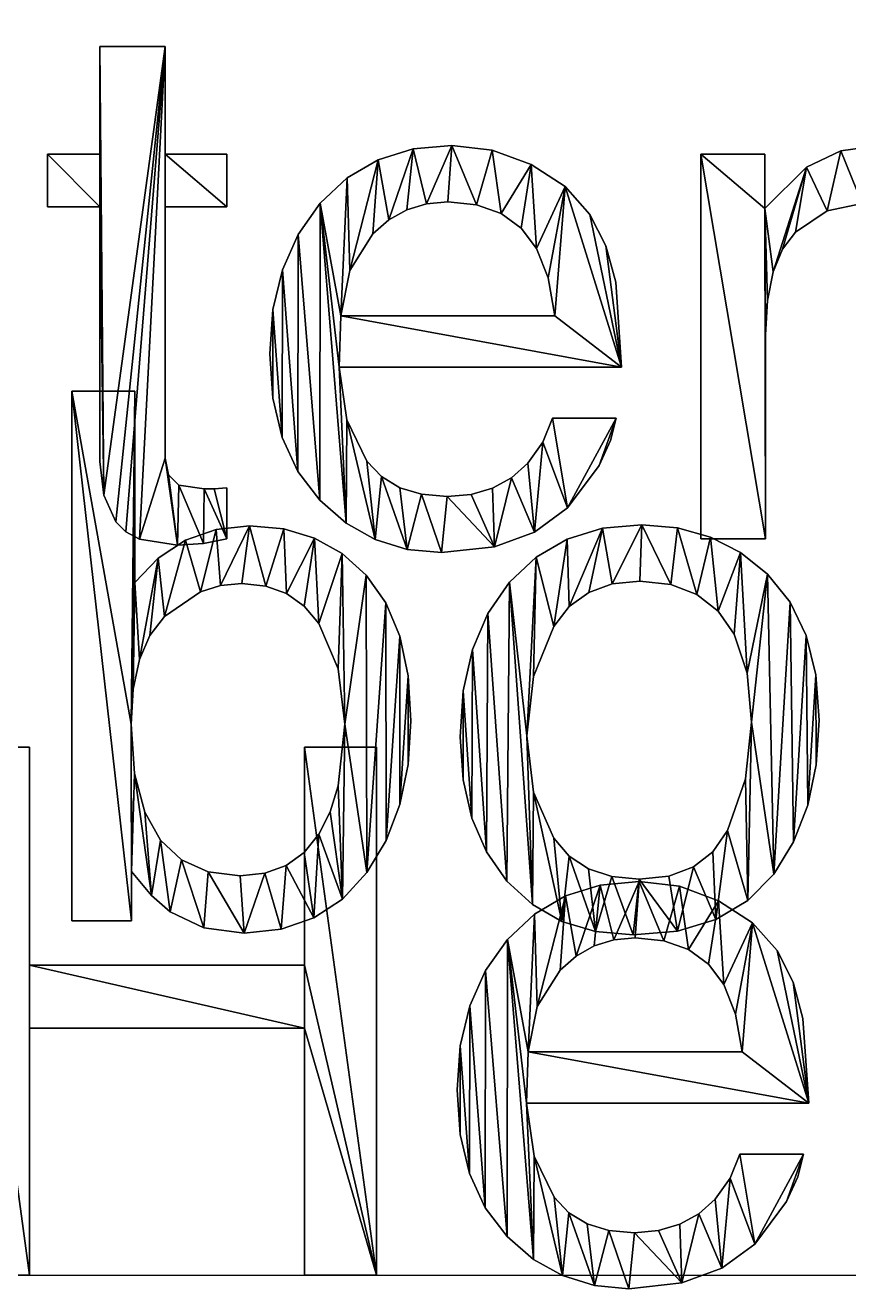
# Model space of a CAD drawing. Extents: x 0 to 249, y -3 to 160.
# Drawn here: x 41.96 to 56.72, y -0.24 to 22.4 of the extents above; entities that cross this region are included whole.
import ezdxf

# ---------------------------------------------------------------- set-up
doc = ezdxf.new("R2010")
doc.units = 0
doc.layers.get('0').update_dxf_attribs({"color": 13, "linetype": 'CONTINUOUS'})

# ---------------------------------------------------------------- blocks, each defined once
blk = doc.blocks.new('BUILD_BOX')
for p, q in [((0, 0), (248.92, 0)), ((0, 0, 149.86), (248.92, 0, 149.86))]:
    blk.add_line(p, q)
at = {"color": 254}
mesh = blk.add_polyface(dxfattribs=at)
corners = [(248.92, 0), (0, 160.02), (0, 0), (248.92, 160.02)]
mesh.append_faces([[corners[k] for k in face] for face in [(0, 1, 2), (1, 0, 3)]], dxfattribs={"vtx0": -1, "color": 254})
blk = doc.blocks.new('MAKERBOT_REPLICATOR_2X')
at = {"color": 18}
for p, q in [((36.446, 9.496, 0.051), (37.573, 9.496, 0.051)), ((36.446, 0, 0.051), (36.446, 9.496, 0.051)), ((37.573, 9.496, 0.051), (37.573, 6.062, 0.051)), ((39.033, 7.015, 0.051), (39.629, 7.08, 0.051)), ((39.629, 7.08, 0.051), (40.242, 7.025, 0.051)), ((40.242, 7.025, 0.051), (40.795, 6.859, 0.051)), ((45.321, 6.842, 0.051), (45.951, 7.035, 0.051)), ((45.951, 7.035, 0.051), (46.657, 7.1, 0.051)), ((46.657, 7.1, 0.051), (47.298, 7.044, 0.051)), ((47.298, 7.044, 0.051), (47.888, 6.877, 0.051)), ((37.99, 6.5, 0.051), (38.482, 6.82, 0.051)), ((38.482, 6.82, 0.051), (39.033, 7.015, 0.051)), ((40.795, 6.859, 0.051), (41.288, 6.582, 0.051)), ((44.766, 6.52, 0.051), (45.321, 6.842, 0.051)), ((47.888, 6.877, 0.051), (48.426, 6.6, 0.051)), ((41.288, 6.582, 0.051), (41.719, 6.195, 0.051)), ((48.426, 6.6, 0.051), (48.912, 6.211, 0.051)), ((37.573, 6.062, 0.051), (37.99, 6.5, 0.051)), ((44.287, 6.069, 0.051), (44.766, 6.52, 0.051)), ((41.719, 6.195, 0.051), (42.07, 5.699, 0.051)), ((48.912, 6.211, 0.051), (49.315, 5.714, 0.051)), ((38.75, 5.897, 0.051), (38.105, 5.457, 0.051)), ((39.109, 6.007, 0.051), (38.75, 5.897, 0.051)), ((39.493, 6.043, 0.051), (39.109, 6.007, 0.051)), ((39.92, 5.998, 0.051), (39.493, 6.043, 0.051)), ((40.291, 5.864, 0.051), (39.92, 5.998, 0.051)), ((43.9, 5.509, 0.051), (44.287, 6.069, 0.051)), ((46.13, 6.038, 0.051), (45.707, 5.885, 0.051)), ((46.625, 6.088, 0.051), (46.13, 6.038, 0.051)), ((47.18, 6.029, 0.051), (46.625, 6.088, 0.051)), ((47.646, 5.85, 0.051), (47.18, 6.029, 0.051)), ((40.608, 5.641, 0.051), (40.291, 5.864, 0.051)), ((42.07, 5.699, 0.051), (42.321, 5.099, 0.051)), ((45.707, 5.885, 0.051), (45.357, 5.632, 0.051)), ((48.024, 5.552, 0.051), (47.646, 5.85, 0.051)), ((49.315, 5.714, 0.051), (49.603, 5.112, 0.051)), ((38.105, 5.457, 0.051), (37.844, 5.116, 0.051)), ((40.869, 5.328, 0.051), (40.608, 5.641, 0.051)), ((43.625, 4.861, 0.051), (43.9, 5.509, 0.051)), ((45.357, 5.632, 0.051), (45.079, 5.276, 0.051)), ((48.313, 5.135, 0.051), (48.024, 5.552, 0.051)), ((37.844, 5.116, 0.051), (37.658, 4.681, 0.051)), ((42.321, 5.099, 0.051), (42.471, 4.393, 0.051)), ((48.545, 4.439, 0.051), (48.313, 5.135, 0.051)), ((49.603, 5.112, 0.051), (49.776, 4.406, 0.051)), ((43.459, 4.124, 0.051), (43.625, 4.861, 0.051)), ((37.658, 4.681, 0.051), (37.546, 4.15, 0.051)), ((42.471, 4.393, 0.051), (42.521, 3.582, 0.051)), ((49.776, 4.406, 0.051), (49.834, 3.595, 0.051)), ((37.546, 4.15, 0.051), (37.509, 3.524, 0.051)), ((43.404, 3.299, 0.051), (43.459, 4.124, 0.051)), ((37.509, 3.524, 0.051), (37.57, 2.643, 0.051)), ((42.521, 3.582, 0.051), (42.472, 2.799, 0.051)), ((49.834, 3.595, 0.051), (49.783, 2.797, 0.051)), ((43.456, 2.528, 0.051), (43.404, 3.299, 0.051)), ((42.472, 2.799, 0.051), (42.323, 2.084, 0.051)), ((49.783, 2.797, 0.051), (49.631, 2.071, 0.051)), ((37.57, 2.643, 0.051), (37.754, 1.946, 0.051)), ((43.613, 1.84, 0.051), (43.456, 2.528, 0.051)), ((41.073, 1.956, 0.051), (41.219, 2.419, 0.051)), ((42.323, 2.084, 0.051), (42.075, 1.439, 0.051)), ((49.631, 2.071, 0.051), (49.377, 1.418, 0.051)), ((37.754, 1.946, 0.051), (38.032, 1.447, 0.051)), ((40.869, 1.553, 0.051), (41.073, 1.956, 0.051)), ((43.875, 1.235, 0.051), (43.613, 1.84, 0.051)), ((47.934, 1.238, 0.051), (48.194, 1.62, 0.051)), ((38.032, 1.447, 0.051), (38.409, 1.09, 0.051)), ((40.606, 1.226, 0.051), (40.869, 1.553, 0.051)), ((42.075, 1.439, 0.051), (41.729, 0.863, 0.051)), ((45.079, 1.482, 0.051), (45.356, 1.16, 0.051)), ((49.377, 1.418, 0.051), (49.022, 0.838, 0.051)), ((40.283, 0.992, 0.051), (40.606, 1.226, 0.051)), ((44.241, 0.712, 0.051), (43.875, 1.235, 0.051)), ((45.356, 1.16, 0.051), (45.704, 0.931, 0.051)), ((47.584, 0.966, 0.051), (47.934, 1.238, 0.051)), ((38.409, 1.09, 0.051), (38.886, 0.877, 0.051)), ((39.902, 0.852, 0.051), (40.283, 0.992, 0.051)), ((45.704, 0.931, 0.051), (46.123, 0.793, 0.051)), ((47.144, 0.802, 0.051), (47.584, 0.966, 0.051)), ((37.871, 0.454, 0.051), (37.515, 0.883, 0.051)), ((37.515, 0.883, 0.051), (37.515, 0, 0.051)), ((38.886, 0.877, 0.051), (39.461, 0.805, 0.051)), ((39.461, 0.805, 0.051), (39.902, 0.852, 0.051)), ((41.729, 0.863, 0.051), (41.294, 0.39, 0.051)), ((44.697, 0.291, 0.051), (44.241, 0.712, 0.051)), ((46.123, 0.793, 0.051), (46.612, 0.747, 0.051)), ((46.612, 0.747, 0.051), (47.144, 0.802, 0.051)), ((49.022, 0.838, 0.051), (48.56, 0.361, 0.051)), ((38.205, 0.161, 0.051), (37.871, 0.454, 0.051)), ((41.294, 0.39, 0.051), (40.783, 0.052, 0.051)), ((45.226, -0.01, 0.051), (44.697, 0.291, 0.051)), ((48.56, 0.361, 0.051), (47.986, 0.021, 0.051)), ((37.515, 0, 0.051), (36.446, 0, 0.051)), ((38.807, -0.124, 0.051), (38.205, 0.161, 0.051)), ((40.783, 0.052, 0.051), (40.196, -0.151, 0.051)), ((47.986, 0.021, 0.051), (47.3, -0.183, 0.051)), ((39.532, -0.219, 0.051), (38.807, -0.124, 0.051)), ((40.196, -0.151, 0.051), (39.532, -0.219, 0.051)), ((45.828, -0.191, 0.051), (45.226, -0.01, 0.051)), ((46.503, -0.251, 0.051), (45.828, -0.191, 0.051)), ((47.3, -0.183, 0.051), (46.503, -0.251, 0.051))]:
    blk.add_line(p, q, dxfattribs=at)
for points in [[(41.219, 2.419, 0.051), (41.336, 3.524, 0.051), (41.219, 4.519, 0.051), (40.869, 5.328, 0.051)], [(45.079, 5.276, 0.051), (44.717, 4.381, 0.051), (44.596, 3.318, 0.051), (44.717, 2.308, 0.051), (45.079, 1.482, 0.051)], [(48.194, 1.62, 0.051), (48.515, 2.542, 0.051), (48.622, 3.563, 0.051), (48.545, 4.439, 0.051)]]:
    blk.add_polyline3d(points, dxfattribs=at)
mesh = blk.add_polyface(dxfattribs=at)
corners = [(37.515, 0, 0.051), (36.446, 9.496, 0.051), (36.446, 0, 0.051), (37.509, 3.524, 0.051), (37.515, 0.883, 0.051), (37.57, 2.643, 0.051), (37.871, 0.454, 0.051), (37.754, 1.946, 0.051), (38.032, 1.447, 0.051), (38.205, 0.161, 0.051), (38.409, 1.09, 0.051), (38.807, -0.124, 0.051), (38.886, 0.877, 0.051), (39.532, -0.219, 0.051), (39.461, 0.805, 0.051), (39.902, 0.852, 0.051), (40.196, -0.151, 0.051), (40.283, 0.992, 0.051), (40.783, 0.052, 0.051), (40.606, 1.226, 0.051), (40.869, 1.553, 0.051), (41.294, 0.39, 0.051), (41.073, 1.956, 0.051), (41.219, 2.419, 0.051), (41.336, 3.524, 0.051), (41.729, 0.863, 0.051), (41.719, 6.195, 0.051), (42.07, 5.699, 0.051), (42.075, 1.439, 0.051), (42.321, 5.099, 0.051), (42.323, 2.084, 0.051), (42.471, 4.393, 0.051), (42.472, 2.799, 0.051), (42.521, 3.582, 0.051), (37.658, 4.681, 0.051), (37.573, 6.062, 0.051), (37.546, 4.15, 0.051), (37.99, 6.5, 0.051), (37.844, 5.116, 0.051), (38.105, 5.457, 0.051), (38.482, 6.82, 0.051), (38.75, 5.897, 0.051), (39.033, 7.015, 0.051), (39.109, 6.007, 0.051), (39.629, 7.08, 0.051), (39.493, 6.043, 0.051), (39.92, 5.998, 0.051), (40.242, 7.025, 0.051), (40.291, 5.864, 0.051), (40.795, 6.859, 0.051), (40.608, 5.641, 0.051), (40.869, 5.328, 0.051), (41.288, 6.582, 0.051), (41.219, 4.519, 0.051), (37.573, 9.496, 0.051)]
mesh.append_faces([[corners[k] for k in face] for face in [(0, 1, 2), (31, 32, 33)]], dxfattribs={"vtx0": -1, "color": 18})
mesh.append_faces([[corners[k] for k in face] for face in [(3, 4, 5), (5, 6, 7), (7, 6, 8), (8, 9, 10), (10, 11, 12), (12, 13, 14), (14, 13, 15), (15, 16, 17), (17, 18, 19), (19, 18, 20), (20, 21, 22), (22, 21, 23), (23, 21, 24), (26, 25, 27), (27, 28, 29), (29, 30, 31), (34, 35, 36), (35, 34, 37), (37, 39, 40), (40, 41, 42), (42, 43, 44), (44, 46, 47), (47, 48, 49), (49, 51, 52), (52, 24, 26), (54, 36, 35)]], dxfattribs={"vtx0": -1, "vtx1": -1, "color": 18})
mesh.append_faces([[corners[k] for k in face] for face in [(1, 0, 3), (24, 25, 26)]], dxfattribs={"vtx0": -1, "vtx1": -1, "vtx2": -1, "color": 18})
mesh.append_faces([[corners[k] for k in face] for face in [(3, 0, 4), (5, 4, 6), (8, 6, 9), (10, 9, 11), (12, 11, 13), (15, 13, 16), (17, 16, 18), (20, 18, 21), (24, 21, 25), (27, 25, 28), (29, 28, 30), (31, 30, 32), (37, 34, 38), (37, 38, 39), (40, 39, 41), (42, 41, 43), (44, 43, 45), (44, 45, 46), (47, 46, 48), (49, 48, 50), (49, 50, 51), (52, 51, 53), (52, 53, 24), (3, 54, 1), (54, 3, 36)]], dxfattribs={"vtx0": -1, "vtx2": -1, "color": 18})
mesh = blk.add_polyface(dxfattribs=at)
corners = [(43.456, 2.528, 0.051), (43.459, 4.124, 0.051), (43.404, 3.299, 0.051), (43.613, 1.84, 0.051), (43.625, 4.861, 0.051), (43.875, 1.235, 0.051), (43.9, 5.509, 0.051), (44.241, 0.712, 0.051), (44.287, 6.069, 0.051), (44.697, 0.291, 0.051), (44.596, 3.318, 0.051), (44.717, 2.308, 0.051), (45.226, -0.01, 0.051), (45.079, 1.482, 0.051), (45.356, 1.16, 0.051), (45.828, -0.191, 0.051), (45.704, 0.931, 0.051), (46.123, 0.793, 0.051), (46.503, -0.251, 0.051), (46.612, 0.747, 0.051), (47.3, -0.183, 0.051), (47.144, 0.802, 0.051), (47.584, 0.966, 0.051), (47.986, 0.021, 0.051), (47.934, 1.238, 0.051), (48.194, 1.62, 0.051), (48.56, 0.361, 0.051), (48.515, 2.542, 0.051), (48.622, 3.563, 0.051), (49.022, 0.838, 0.051), (48.912, 6.211, 0.051), (49.315, 5.714, 0.051), (49.377, 1.418, 0.051), (49.603, 5.112, 0.051), (49.631, 2.071, 0.051), (49.776, 4.406, 0.051), (49.783, 2.797, 0.051), (49.834, 3.595, 0.051), (44.766, 6.52, 0.051), (44.717, 4.381, 0.051), (45.079, 5.276, 0.051), (45.321, 6.842, 0.051), (45.357, 5.632, 0.051), (45.951, 7.035, 0.051), (45.707, 5.885, 0.051), (46.13, 6.038, 0.051), (46.657, 7.1, 0.051), (46.625, 6.088, 0.051), (47.18, 6.029, 0.051), (47.298, 7.044, 0.051), (47.646, 5.85, 0.051), (47.888, 6.877, 0.051), (48.024, 5.552, 0.051), (48.426, 6.6, 0.051), (48.313, 5.135, 0.051), (48.545, 4.439, 0.051)]
mesh.append_faces([[corners[k] for k in face] for face in [(0, 1, 2), (35, 36, 37)]], dxfattribs={"vtx0": -1, "color": 18})
mesh.append_faces([[corners[k] for k in face] for face in [(1, 3, 4), (4, 5, 6), (6, 7, 8), (10, 9, 11), (11, 12, 13), (13, 12, 14), (14, 15, 16), (16, 15, 17), (17, 18, 19), (19, 20, 21), (21, 20, 22), (22, 23, 24), (24, 23, 25), (25, 26, 27), (27, 26, 28), (30, 29, 31), (31, 32, 33), (33, 34, 35), (38, 40, 41), (41, 42, 43), (43, 45, 46), (46, 48, 49), (49, 50, 51), (51, 52, 53), (53, 55, 30)]], dxfattribs={"vtx0": -1, "vtx1": -1, "color": 18})
mesh.append_faces([[corners[k] for k in face] for face in [(8, 9, 10), (28, 29, 30)]], dxfattribs={"vtx0": -1, "vtx1": -1, "vtx2": -1, "color": 18})
mesh.append_faces([[corners[k] for k in face] for face in [(1, 0, 3), (4, 3, 5), (6, 5, 7), (8, 7, 9), (11, 9, 12), (14, 12, 15), (17, 15, 18), (19, 18, 20), (22, 20, 23), (25, 23, 26), (28, 26, 29), (31, 29, 32), (33, 32, 34), (35, 34, 36), (10, 38, 8), (38, 10, 39), (38, 39, 40), (41, 40, 42), (43, 42, 44), (43, 44, 45), (46, 45, 47), (46, 47, 48), (49, 48, 50), (51, 50, 52), (53, 52, 54), (53, 54, 55), (30, 55, 28)]], dxfattribs={"vtx0": -1, "vtx2": -1, "color": 18})
blk = doc.blocks.new('3D_PRINTER_BUILD_VOLUME')
at = {"color": 18}
for p, q in [((43.294, 22.021, 0.051), (44.467, 22.021, 0.051)), ((43.294, 20.094, 0.051), (43.294, 22.021, 0.051)), ((44.467, 22.021, 0.051), (44.467, 20.094, 0.051)), ((48.284, 19.99, 0.051), (48.908, 20.184, 0.051)), ((48.908, 20.184, 0.051), (49.602, 20.249, 0.051)), ((49.602, 20.249, 0.051), (50.325, 20.163, 0.051)), ((50.325, 20.163, 0.051), (51.025, 19.904, 0.051)), ((56.573, 20.151, 0.051), (57.262, 20.249, 0.051)), ((42.36, 19.147, 0.051), (42.36, 20.094, 0.051)), ((42.36, 20.094, 0.051), (43.294, 20.094, 0.051)), ((44.467, 20.094, 0.051), (45.569, 20.094, 0.051)), ((45.569, 20.094, 0.051), (45.569, 19.147, 0.051)), ((47.729, 19.666, 0.051), (48.284, 19.99, 0.051)), ((54.066, 20.094, 0.051), (55.213, 20.094, 0.051)), ((54.066, 13.194, 0.051), (54.066, 20.094, 0.051)), ((55.213, 20.094, 0.051), (55.213, 19.115, 0.051)), ((51.025, 19.904, 0.051), (51.633, 19.509, 0.051)), ((47.244, 19.212, 0.051), (47.729, 19.666, 0.051)), ((51.633, 19.509, 0.051), (52.076, 19.012, 0.051)), ((43.294, 19.147, 0.051), (42.36, 19.147, 0.051)), ((45.569, 19.147, 0.051), (44.467, 19.147, 0.051)), ((46.849, 18.654, 0.051), (47.244, 19.212, 0.051)), ((48.796, 19.093, 0.051), (48.477, 18.913, 0.051)), ((49.147, 19.202, 0.051), (48.796, 19.093, 0.051)), ((49.531, 19.238, 0.051), (49.147, 19.202, 0.051)), ((50.048, 19.185, 0.051), (49.531, 19.238, 0.051)), ((50.486, 19.028, 0.051), (50.048, 19.185, 0.051)), ((50.844, 18.767, 0.051), (50.486, 19.028, 0.051)), ((56.332, 19.078, 0.051), (55.764, 18.696, 0.051)), ((56.959, 19.205, 0.051), (56.332, 19.078, 0.051)), ((48.477, 18.913, 0.051), (48.191, 18.661, 0.051)), ((52.076, 19.012, 0.051), (52.366, 18.447, 0.051)), ((46.567, 18.018, 0.051), (46.849, 18.654, 0.051)), ((48.191, 18.661, 0.051), (47.777, 18.006, 0.051)), ((51.122, 18.4, 0.051), (50.844, 18.767, 0.051)), ((55.764, 18.696, 0.051), (55.529, 18.39, 0.051)), ((51.333, 17.873, 0.051), (51.122, 18.4, 0.051)), ((55.529, 18.39, 0.051), (55.361, 17.981, 0.051)), ((46.398, 17.304, 0.051), (46.567, 18.018, 0.051)), ((47.777, 18.006, 0.051), (47.617, 17.195, 0.051)), ((55.361, 17.981, 0.051), (55.26, 17.469, 0.051)), ((51.451, 17.195, 0.051), (51.333, 17.873, 0.051)), ((46.342, 16.512, 0.051), (46.398, 17.304, 0.051)), ((47.617, 17.195, 0.051), (51.451, 17.195, 0.051)), ((46.398, 15.715, 0.051), (46.342, 16.512, 0.051)), ((52.643, 16.274, 0.051), (47.585, 16.274, 0.051)), ((46.566, 15.012, 0.051), (46.398, 15.715, 0.051)), ((51.232, 14.929, 0.051), (51.406, 15.359, 0.051)), ((51.406, 15.359, 0.051), (52.546, 15.359, 0.051)), ((52.546, 15.359, 0.051), (52.449, 14.957, 0.051)), ((46.845, 14.403, 0.051), (46.566, 15.012, 0.051)), ((52.449, 14.957, 0.051), (52.246, 14.512, 0.051)), ((50.968, 14.554, 0.051), (51.232, 14.929, 0.051)), ((48.081, 14.589, 0.051), (48.345, 14.312, 0.051)), ((50.674, 14.292, 0.051), (50.968, 14.554, 0.051)), ((44.528, 14.343, 0.051), (44.712, 14.161, 0.051)), ((47.237, 13.887, 0.051), (46.845, 14.403, 0.051)), ((48.345, 14.312, 0.051), (48.672, 14.113, 0.051)), ((50.335, 14.104, 0.051), (50.674, 14.292, 0.051)), ((44.712, 14.161, 0.051), (45.163, 14.09, 0.051)), ((45.163, 14.09, 0.051), (45.343, 14.093, 0.051)), ((45.343, 14.093, 0.051), (45.569, 14.109, 0.051)), ((45.569, 14.109, 0.051), (45.569, 13.194, 0.051)), ((48.672, 14.113, 0.051), (49.063, 13.994, 0.051)), ((49.949, 13.992, 0.051), (50.335, 14.104, 0.051)), ((43.584, 13.5, 0.051), (43.367, 13.978, 0.051)), ((47.71, 13.477, 0.051), (47.237, 13.887, 0.051)), ((49.063, 13.994, 0.051), (49.518, 13.955, 0.051)), ((49.518, 13.955, 0.051), (49.949, 13.992, 0.051)), ((43.762, 13.319, 0.051), (43.584, 13.5, 0.051)), ((48.231, 13.184, 0.051), (47.71, 13.477, 0.051)), ((44.005, 13.189, 0.051), (43.762, 13.319, 0.051)), ((44.686, 13.085, 0.051), (44.005, 13.189, 0.051)), ((45.569, 13.194, 0.051), (45.153, 13.111, 0.051)), ((48.802, 13.008, 0.051), (48.231, 13.184, 0.051)), ((55.226, 13.194, 0.051), (54.066, 13.194, 0.051)), ((45.153, 13.111, 0.051), (44.686, 13.085, 0.051)), ((49.421, 12.95, 0.051), (48.802, 13.008, 0.051)), ((40.743, 9.464, 0.051), (42.038, 9.464, 0.051)), ((42.038, 9.464, 0.051), (42.038, 5.554, 0.051)), ((46.961, 5.554, 0.051), (46.961, 9.464, 0.051)), ((46.961, 9.464, 0.051), (48.256, 9.464, 0.051)), ((48.256, 9.464, 0.051), (48.256, 0, 0.051)), ((52.265, 6.99, 0.051), (52.959, 7.055, 0.051)), ((52.959, 7.055, 0.051), (53.682, 6.968, 0.051)), ((51.086, 6.471, 0.051), (51.641, 6.795, 0.051)), ((51.641, 6.795, 0.051), (52.265, 6.99, 0.051)), ((53.682, 6.968, 0.051), (54.382, 6.71, 0.051)), ((54.382, 6.71, 0.051), (54.99, 6.315, 0.051)), ((50.601, 6.017, 0.051), (51.086, 6.471, 0.051)), ((54.99, 6.315, 0.051), (55.433, 5.818, 0.051)), ((50.206, 5.46, 0.051), (50.601, 6.017, 0.051)), ((52.153, 5.899, 0.051), (51.834, 5.719, 0.051)), ((52.504, 6.007, 0.051), (52.153, 5.899, 0.051)), ((52.888, 6.043, 0.051), (52.504, 6.007, 0.051)), ((53.405, 5.991, 0.051), (52.888, 6.043, 0.051)), ((53.843, 5.834, 0.051), (53.405, 5.991, 0.051)), ((51.834, 5.719, 0.051), (51.548, 5.467, 0.051)), ((54.201, 5.572, 0.051), (53.843, 5.834, 0.051)), ((55.433, 5.818, 0.051), (55.723, 5.252, 0.051)), ((42.038, 5.554, 0.051), (46.961, 5.554, 0.051)), ((49.924, 4.824, 0.051), (50.206, 5.46, 0.051)), ((51.548, 5.467, 0.051), (51.134, 4.812, 0.051)), ((54.479, 5.206, 0.051), (54.201, 5.572, 0.051)), ((54.69, 4.679, 0.051), (54.479, 5.206, 0.051)), ((49.755, 4.11, 0.051), (49.924, 4.824, 0.051)), ((51.134, 4.812, 0.051), (50.974, 4.001, 0.051)), ((54.808, 4.001, 0.051), (54.69, 4.679, 0.051)), ((46.961, 4.426, 0.051), (42.038, 4.426, 0.051)), ((42.038, 4.426, 0.051), (42.038, 0, 0.051)), ((46.961, 0, 0.051), (46.961, 4.426, 0.051)), ((49.699, 3.318, 0.051), (49.755, 4.11, 0.051)), ((50.974, 4.001, 0.051), (54.808, 4.001, 0.051)), ((49.755, 2.521, 0.051), (49.699, 3.318, 0.051)), ((56, 3.08, 0.051), (50.942, 3.08, 0.051)), ((49.923, 1.818, 0.051), (49.755, 2.521, 0.051)), ((54.589, 1.735, 0.051), (54.763, 2.165, 0.051)), ((54.763, 2.165, 0.051), (55.903, 2.165, 0.051)), ((55.903, 2.165, 0.051), (55.805, 1.763, 0.051)), ((50.202, 1.208, 0.051), (49.923, 1.818, 0.051)), ((54.324, 1.359, 0.051), (54.589, 1.735, 0.051)), ((55.805, 1.763, 0.051), (55.603, 1.318, 0.051)), ((51.438, 1.395, 0.051), (51.702, 1.117, 0.051)), ((54.031, 1.097, 0.051), (54.324, 1.359, 0.051)), ((50.594, 0.693, 0.051), (50.202, 1.208, 0.051)), ((51.702, 1.117, 0.051), (52.029, 0.919, 0.051)), ((52.029, 0.919, 0.051), (52.42, 0.8, 0.051)), ((53.306, 0.798, 0.051), (53.691, 0.91, 0.051)), ((53.691, 0.91, 0.051), (54.031, 1.097, 0.051)), ((51.067, 0.282, 0.051), (50.594, 0.693, 0.051)), ((52.42, 0.8, 0.051), (52.875, 0.76, 0.051)), ((52.875, 0.76, 0.051), (53.306, 0.798, 0.051)), ((51.588, -0.01, 0.051), (51.067, 0.282, 0.051)), ((42.038, 0, 0.051), (40.743, 0, 0.051)), ((48.256, 0, 0.051), (46.961, 0, 0.051)), ((52.159, -0.186, 0.051), (51.588, -0.01, 0.051)), ((52.778, -0.245, 0.051), (52.159, -0.186, 0.051))]:
    blk.add_line(p, q, dxfattribs=at)
for points in [[(55.213, 19.115, 0.051), (55.961, 19.856, 0.051), (56.573, 20.151, 0.051)], [(43.367, 13.978, 0.051), (43.294, 14.58, 0.051), (43.294, 19.147, 0.051)], [(44.467, 19.147, 0.051), (44.467, 14.644, 0.051), (44.528, 14.343, 0.051)], [(52.366, 18.447, 0.051), (52.54, 17.794, 0.051), (52.643, 16.274, 0.051)], [(55.26, 17.469, 0.051), (55.226, 16.854, 0.051), (55.226, 13.194, 0.051)], [(47.585, 16.274, 0.051), (47.725, 15.328, 0.051), (48.081, 14.589, 0.051)], [(52.246, 14.512, 0.051), (51.676, 13.749, 0.051), (51.085, 13.317, 0.051)], [(51.085, 13.317, 0.051), (50.368, 13.053, 0.051), (49.421, 12.95, 0.051)], [(55.723, 5.252, 0.051), (55.896, 4.6, 0.051), (56, 3.08, 0.051)], [(50.942, 3.08, 0.051), (51.082, 2.133, 0.051), (51.438, 1.395, 0.051)], [(55.603, 1.318, 0.051), (55.033, 0.554, 0.051), (54.442, 0.122, 0.051)], [(54.442, 0.122, 0.051), (53.725, -0.142, 0.051), (52.778, -0.245, 0.051)]]:
    blk.add_polyline3d(points, dxfattribs=at)
for name, p in [('BUILD_BOX', (0, 0)), ('MAKERBOT_REPLICATOR_2X', (6.35, 6.35, 149.86))]:
    blk.add_blockref(name, p)
mesh = blk.add_polyface(dxfattribs=at)
corners = [(44.686, 13.085, 0.051), (44.467, 14.644, 0.051), (44.005, 13.189, 0.051), (44.528, 14.343, 0.051), (44.712, 14.161, 0.051), (45.153, 13.111, 0.051), (45.163, 14.09, 0.051), (45.569, 13.194, 0.051), (45.343, 14.093, 0.051), (45.569, 14.109, 0.051), (45.569, 19.147, 0.051), (44.467, 20.094, 0.051), (44.467, 19.147, 0.051), (45.569, 20.094, 0.051), (43.367, 13.978, 0.051), (43.294, 19.147, 0.051), (43.294, 14.58, 0.051), (43.294, 20.094, 0.051), (43.294, 22.021, 0.051), (44.467, 22.021, 0.051), (43.584, 13.5, 0.051), (43.762, 13.319, 0.051), (42.36, 20.094, 0.051), (42.36, 19.147, 0.051)]
mesh.append_faces([[corners[k] for k in face] for face in [(8, 7, 9), (11, 10, 13), (14, 15, 16), (15, 22, 23)]], dxfattribs={"vtx0": -1, "color": 18})
mesh.append_faces([[corners[k] for k in face] for face in [(0, 1, 2), (1, 0, 3), (3, 0, 4), (4, 5, 6), (6, 7, 8), (10, 11, 12), (17, 14, 18), (18, 14, 19), (19, 12, 11), (22, 15, 17)]], dxfattribs={"vtx0": -1, "vtx1": -1, "color": 18})
mesh.append_faces([[corners[k] for k in face] for face in [(15, 14, 17), (19, 2, 1)]], dxfattribs={"vtx0": -1, "vtx1": -1, "vtx2": -1, "color": 18})
mesh.append_faces([[corners[k] for k in face] for face in [(4, 0, 5), (6, 5, 7), (19, 14, 20), (19, 20, 21), (19, 21, 2), (19, 1, 12)]], dxfattribs={"vtx0": -1, "vtx2": -1, "color": 18})
mesh = blk.add_polyface(dxfattribs=at)
corners = [(46.398, 15.715, 0.051), (46.398, 17.304, 0.051), (46.342, 16.512, 0.051), (46.566, 15.012, 0.051), (46.567, 18.018, 0.051), (46.845, 14.403, 0.051), (46.849, 18.654, 0.051), (47.237, 13.887, 0.051), (47.244, 19.212, 0.051), (47.71, 13.477, 0.051), (47.585, 16.274, 0.051), (47.725, 15.328, 0.051), (48.231, 13.184, 0.051), (48.081, 14.589, 0.051), (48.345, 14.312, 0.051), (48.802, 13.008, 0.051), (48.672, 14.113, 0.051), (49.063, 13.994, 0.051), (49.421, 12.95, 0.051), (49.518, 13.955, 0.051), (50.368, 13.053, 0.051), (49.949, 13.992, 0.051), (50.335, 14.104, 0.051), (50.674, 14.292, 0.051), (51.085, 13.317, 0.051), (50.968, 14.554, 0.051), (51.232, 14.929, 0.051), (51.676, 13.749, 0.051), (51.406, 15.359, 0.051), (52.546, 15.359, 0.051), (52.246, 14.512, 0.051), (52.449, 14.957, 0.051), (52.643, 16.274, 0.051), (47.617, 17.195, 0.051), (51.451, 17.195, 0.051), (51.633, 19.509, 0.051), (52.076, 19.012, 0.051), (52.366, 18.447, 0.051), (52.54, 17.794, 0.051), (47.729, 19.666, 0.051), (47.777, 18.006, 0.051), (48.284, 19.99, 0.051), (48.191, 18.661, 0.051), (48.477, 18.913, 0.051), (48.908, 20.184, 0.051), (48.796, 19.093, 0.051), (49.147, 19.202, 0.051), (49.602, 20.249, 0.051), (49.531, 19.238, 0.051), (50.048, 19.185, 0.051), (50.325, 20.163, 0.051), (50.486, 19.028, 0.051), (51.025, 19.904, 0.051), (50.844, 18.767, 0.051), (51.122, 18.4, 0.051), (51.333, 17.873, 0.051)]
mesh.append_faces([[corners[k] for k in face] for face in [(0, 1, 2), (29, 30, 31), (37, 32, 38)]], dxfattribs={"vtx0": -1, "color": 18})
mesh.append_faces([[corners[k] for k in face] for face in [(1, 3, 4), (4, 5, 6), (6, 7, 8), (10, 9, 11), (11, 12, 13), (13, 12, 14), (14, 15, 16), (16, 15, 17), (17, 18, 19), (19, 20, 21), (21, 20, 22), (22, 20, 23), (23, 24, 25), (25, 24, 26), (26, 27, 28), (28, 27, 29), (32, 33, 10), (33, 32, 34), (35, 32, 36), (36, 32, 37), (8, 33, 39), (39, 40, 41), (41, 43, 44), (44, 46, 47), (47, 49, 50), (50, 51, 52), (52, 54, 35)]], dxfattribs={"vtx0": -1, "vtx1": -1, "color": 18})
mesh.append_faces([[corners[k] for k in face] for face in [(8, 9, 10), (34, 32, 35), (33, 8, 10)]], dxfattribs={"vtx0": -1, "vtx1": -1, "vtx2": -1, "color": 18})
mesh.append_faces([[corners[k] for k in face] for face in [(1, 0, 3), (4, 3, 5), (6, 5, 7), (8, 7, 9), (11, 9, 12), (14, 12, 15), (17, 15, 18), (19, 18, 20), (23, 20, 24), (26, 24, 27), (29, 27, 30), (39, 33, 40), (41, 40, 42), (41, 42, 43), (44, 43, 45), (44, 45, 46), (47, 46, 48), (47, 48, 49), (50, 49, 51), (52, 51, 53), (52, 53, 54), (35, 54, 55), (35, 55, 34)]], dxfattribs={"vtx0": -1, "vtx2": -1, "color": 18})
mesh = blk.add_polyface(dxfattribs=at)
corners = [(63.35, 13.194, 0.051), (62.145, 17.988, 0.051), (62.145, 13.194, 0.051), (62.355, 19.998, 0.051), (62.773, 19.684, 0.051), (63.08, 19.244, 0.051), (63.283, 18.609, 0.051), (63.35, 17.788, 0.051), (59.291, 13.194, 0.051), (58.112, 17.698, 0.051), (58.112, 13.194, 0.051), (58.589, 19.843, 0.051), (58.86, 19.557, 0.051), (59.105, 19.16, 0.051), (59.291, 17.208, 0.051), (59.525, 19.643, 0.051), (59.415, 18.125, 0.051), (59.569, 18.468, 0.051), (60.013, 19.982, 0.051), (59.784, 18.735, 0.051), (60.325, 19.078, 0.051), (60.567, 20.182, 0.051), (60.96, 19.193, 0.051), (61.185, 20.249, 0.051), (61.418, 19.128, 0.051), (61.826, 20.186, 0.051), (61.801, 18.935, 0.051), (62.059, 18.569, 0.051), (55.226, 13.194, 0.051), (54.066, 20.094, 0.051), (54.066, 13.194, 0.051), (55.213, 19.115, 0.051), (55.226, 16.854, 0.051), (55.26, 17.469, 0.051), (55.361, 17.981, 0.051), (55.961, 19.856, 0.051), (55.529, 18.39, 0.051), (55.764, 18.696, 0.051), (56.332, 19.078, 0.051), (56.573, 20.151, 0.051), (56.959, 19.205, 0.051), (57.262, 20.249, 0.051), (57.566, 19.085, 0.051), (58.006, 20.148, 0.051), (57.784, 18.934, 0.051), (57.945, 18.722, 0.051), (58.07, 18.305, 0.051), (55.213, 20.094, 0.051)]
mesh.append_faces([[corners[k] for k in face] for face in [(0, 1, 2), (6, 0, 7), (8, 9, 10), (28, 29, 30)]], dxfattribs={"vtx0": -1, "color": 18})
mesh.append_faces([[corners[k] for k in face] for face in [(3, 0, 4), (4, 0, 5), (5, 0, 6), (11, 8, 12), (12, 8, 13), (13, 14, 15), (15, 17, 18), (18, 20, 21), (21, 22, 23), (23, 24, 25), (25, 27, 3), (31, 34, 35), (35, 38, 39), (39, 40, 41), (41, 42, 43), (43, 46, 11)]], dxfattribs={"vtx0": -1, "vtx1": -1, "color": 18})
mesh.append_faces([[corners[k] for k in face] for face in [(1, 0, 3), (9, 8, 11), (29, 28, 31)]], dxfattribs={"vtx0": -1, "vtx1": -1, "vtx2": -1, "color": 18})
mesh.append_faces([[corners[k] for k in face] for face in [(13, 8, 14), (15, 14, 16), (15, 16, 17), (18, 17, 19), (18, 19, 20), (21, 20, 22), (23, 22, 24), (25, 24, 26), (25, 26, 27), (3, 27, 1), (31, 28, 32), (31, 32, 33), (31, 33, 34), (35, 34, 36), (35, 36, 37), (35, 37, 38), (39, 38, 40), (41, 40, 42), (43, 42, 44), (43, 44, 45), (43, 45, 46), (11, 46, 9)]], dxfattribs={"vtx0": -1, "vtx2": -1, "color": 18})
mesh.append_faces([[corners[k] for k in face] for face in [(47, 29, 31)]], dxfattribs={"vtx1": -1, "color": 18})
mesh = blk.add_polyface(dxfattribs=at)
corners = [(48.256, 0, 0.051), (46.961, 4.426, 0.051), (46.961, 0, 0.051), (46.961, 5.554, 0.051), (46.961, 9.464, 0.051), (48.256, 9.464, 0.051), (42.038, 5.554, 0.051), (42.038, 4.426, 0.051), (42.038, 0, 0.051), (40.743, 9.464, 0.051), (40.743, 0, 0.051), (42.038, 9.464, 0.051)]
mesh.append_faces([[corners[k] for k in face] for face in [(0, 1, 2), (4, 0, 5), (8, 9, 10)]], dxfattribs={"vtx0": -1, "color": 18})
mesh.append_faces([[corners[k] for k in face] for face in [(3, 0, 4), (1, 6, 7), (6, 1, 3), (9, 8, 11), (11, 7, 6)]], dxfattribs={"vtx0": -1, "vtx1": -1, "color": 18})
mesh.append_faces([[corners[k] for k in face] for face in [(1, 0, 3)]], dxfattribs={"vtx0": -1, "vtx1": -1, "vtx2": -1, "color": 18})
mesh.append_faces([[corners[k] for k in face] for face in [(11, 8, 7)]], dxfattribs={"vtx0": -1, "vtx2": -1, "color": 18})
mesh = blk.add_polyface(dxfattribs=at)
corners = [(49.755, 2.521, 0.051), (49.755, 4.11, 0.051), (49.699, 3.318, 0.051), (49.923, 1.818, 0.051), (49.924, 4.824, 0.051), (50.202, 1.208, 0.051), (50.206, 5.46, 0.051), (50.594, 0.693, 0.051), (50.601, 6.017, 0.051), (51.067, 0.282, 0.051), (50.942, 3.08, 0.051), (51.082, 2.133, 0.051), (51.588, -0.01, 0.051), (51.438, 1.395, 0.051), (51.702, 1.117, 0.051), (52.159, -0.186, 0.051), (52.029, 0.919, 0.051), (52.42, 0.8, 0.051), (52.778, -0.245, 0.051), (52.875, 0.76, 0.051), (53.725, -0.142, 0.051), (53.306, 0.798, 0.051), (53.691, 0.91, 0.051), (54.031, 1.097, 0.051), (54.442, 0.122, 0.051), (54.324, 1.359, 0.051), (54.589, 1.735, 0.051), (55.033, 0.554, 0.051), (54.763, 2.165, 0.051), (55.903, 2.165, 0.051), (55.603, 1.318, 0.051), (55.805, 1.763, 0.051), (56, 3.08, 0.051), (50.974, 4.001, 0.051), (54.808, 4.001, 0.051), (54.99, 6.315, 0.051), (55.433, 5.818, 0.051), (55.723, 5.252, 0.051), (55.896, 4.6, 0.051), (51.086, 6.471, 0.051), (51.134, 4.812, 0.051), (51.641, 6.795, 0.051), (51.548, 5.467, 0.051), (51.834, 5.719, 0.051), (52.265, 6.99, 0.051), (52.153, 5.899, 0.051), (52.504, 6.007, 0.051), (52.959, 7.055, 0.051), (52.888, 6.043, 0.051), (53.405, 5.991, 0.051), (53.682, 6.968, 0.051), (53.843, 5.834, 0.051), (54.382, 6.71, 0.051), (54.201, 5.572, 0.051), (54.479, 5.206, 0.051), (54.69, 4.679, 0.051)]
mesh.append_faces([[corners[k] for k in face] for face in [(0, 1, 2), (29, 30, 31), (37, 32, 38)]], dxfattribs={"vtx0": -1, "color": 18})
mesh.append_faces([[corners[k] for k in face] for face in [(1, 3, 4), (4, 5, 6), (6, 7, 8), (10, 9, 11), (11, 12, 13), (13, 12, 14), (14, 15, 16), (16, 15, 17), (17, 18, 19), (19, 20, 21), (21, 20, 22), (22, 20, 23), (23, 24, 25), (25, 24, 26), (26, 27, 28), (28, 27, 29), (32, 33, 10), (33, 32, 34), (35, 32, 36), (36, 32, 37), (8, 33, 39), (39, 40, 41), (41, 43, 44), (44, 46, 47), (47, 49, 50), (50, 51, 52), (52, 54, 35)]], dxfattribs={"vtx0": -1, "vtx1": -1, "color": 18})
mesh.append_faces([[corners[k] for k in face] for face in [(8, 9, 10), (34, 32, 35), (33, 8, 10)]], dxfattribs={"vtx0": -1, "vtx1": -1, "vtx2": -1, "color": 18})
mesh.append_faces([[corners[k] for k in face] for face in [(1, 0, 3), (4, 3, 5), (6, 5, 7), (8, 7, 9), (11, 9, 12), (14, 12, 15), (17, 15, 18), (19, 18, 20), (23, 20, 24), (26, 24, 27), (29, 27, 30), (39, 33, 40), (41, 40, 42), (41, 42, 43), (44, 43, 45), (44, 45, 46), (47, 46, 48), (47, 48, 49), (50, 49, 51), (52, 51, 53), (52, 53, 54), (35, 54, 55), (35, 55, 34)]], dxfattribs={"vtx0": -1, "vtx2": -1, "color": 18})

msp = doc.modelspace()

# ---------------------------------------------------------------- block references
msp.add_blockref('3D_PRINTER_BUILD_VOLUME', (0, 0))

doc.saveas('drawing.dxf')
